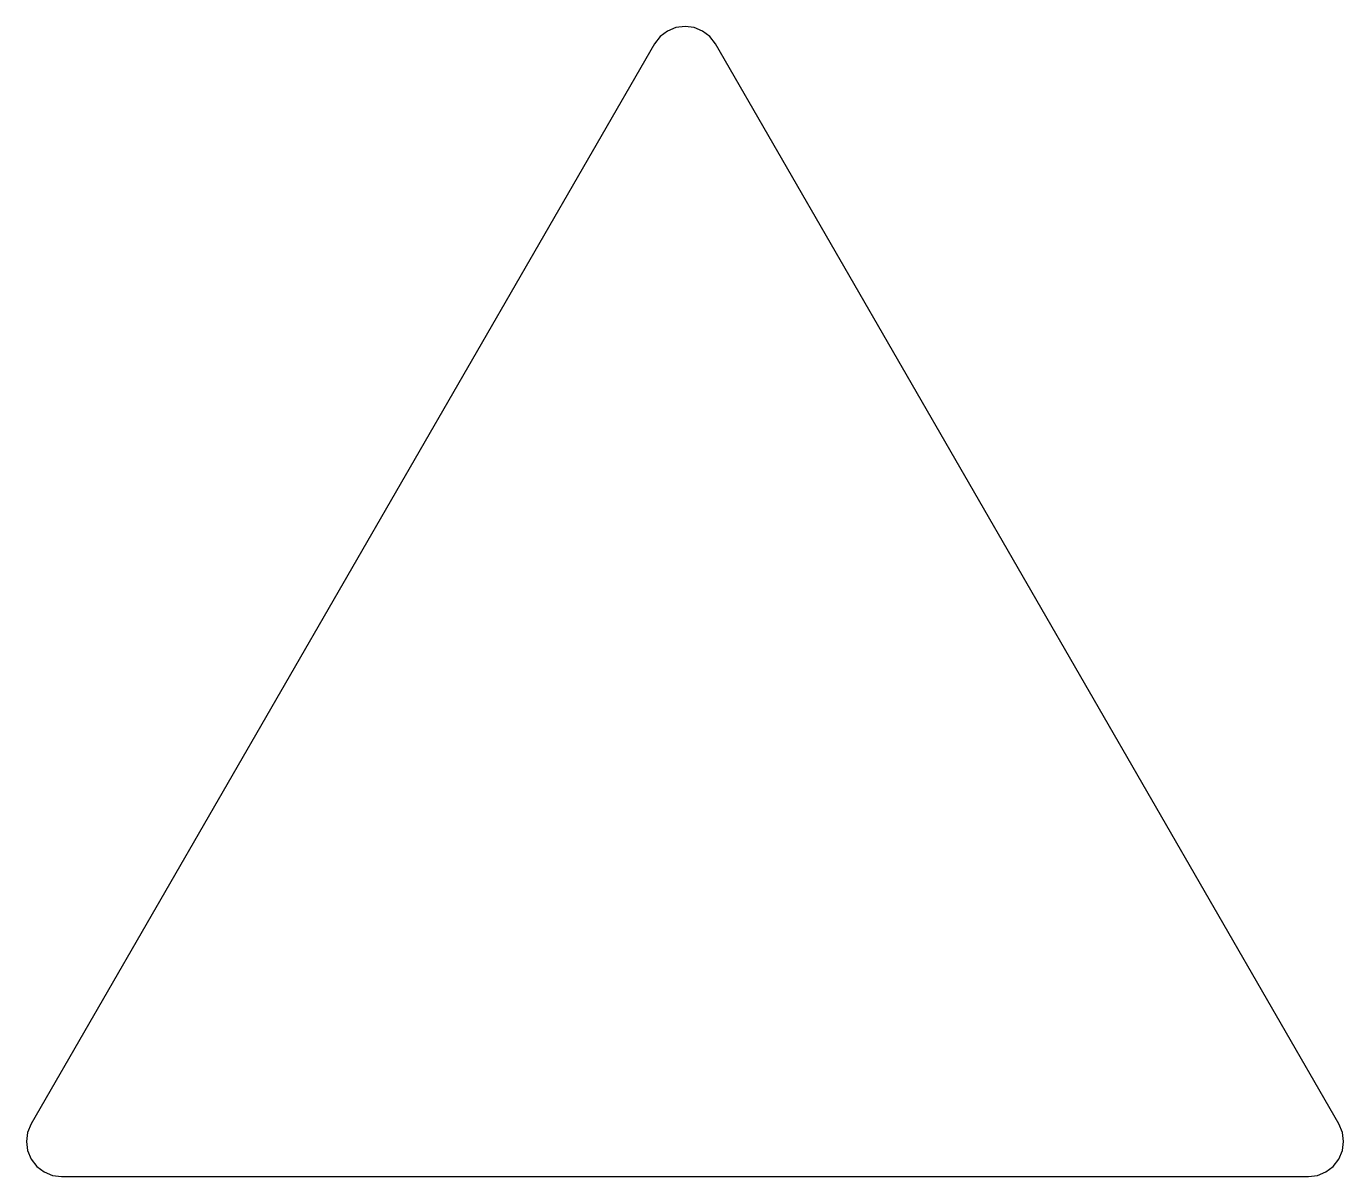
# Model space of a CAD drawing. Extents: x -4.83 to 4.63, y -2.84 to 5.42.
import ezdxf

# ---------------------------------------------------------------- set-up
doc = ezdxf.new("R2010")
doc.units = 0
doc.header["$MEASUREMENT"] = 0

msp = doc.modelspace()

# ---------------------------------------------------------------- linework, layer by layer
at = {"color": 7}
for p, q in [((-0.1629, 5.4077), (-0.2233, 5.3824)), ((-0.0971, 5.4165), (-0.1629, 5.4077)), ((-0.0314, 5.4078), (-0.0971, 5.4165)), ((0.029, 5.3829), (-0.0314, 5.4078)), ((-0.2754, 5.3426), (-0.3163, 5.2903)), ((-0.2233, 5.3824), (-0.2754, 5.3426)), ((0.0811, 5.3433), (0.029, 5.3829)), ((0.122, 5.2903), (0.0811, 5.3433)), ((-0.3163, 5.2903), (-4.791, -2.4607)), ((4.5967, -2.4607), (0.122, 5.2903)), ((-4.8168, -2.5224), (-4.8253, -2.5874)), ((-4.791, -2.4607), (-4.8168, -2.5224)), ((4.6224, -2.5215), (4.5967, -2.4607)), ((4.5967, -2.4607), (4.5967, -2.4607)), ((4.6309, -2.5862), (4.6224, -2.5215)), ((-4.8253, -2.5874), (-4.8168, -2.652)), ((4.6224, -2.6511), (4.6309, -2.5862)), ((-4.8168, -2.652), (-4.791, -2.713)), ((-4.791, -2.713), (-4.7501, -2.7659)), ((4.5557, -2.7652), (4.5967, -2.713)), ((4.5967, -2.713), (4.6224, -2.6511)), ((-4.7501, -2.7659), (-4.6979, -2.8056)), ((-4.6979, -2.8056), (-4.6376, -2.8305)), ((-4.6376, -2.8305), (-4.5718, -2.8391)), ((4.3775, -2.8391), (4.4432, -2.8302)), ((4.4432, -2.8302), (4.5036, -2.8049)), ((4.5036, -2.8049), (4.5557, -2.7652)), ((-4.5718, -2.8391), (4.3775, -2.8391))]:
    msp.add_line(p, q, dxfattribs=at)

doc.saveas('drawing.dxf')
